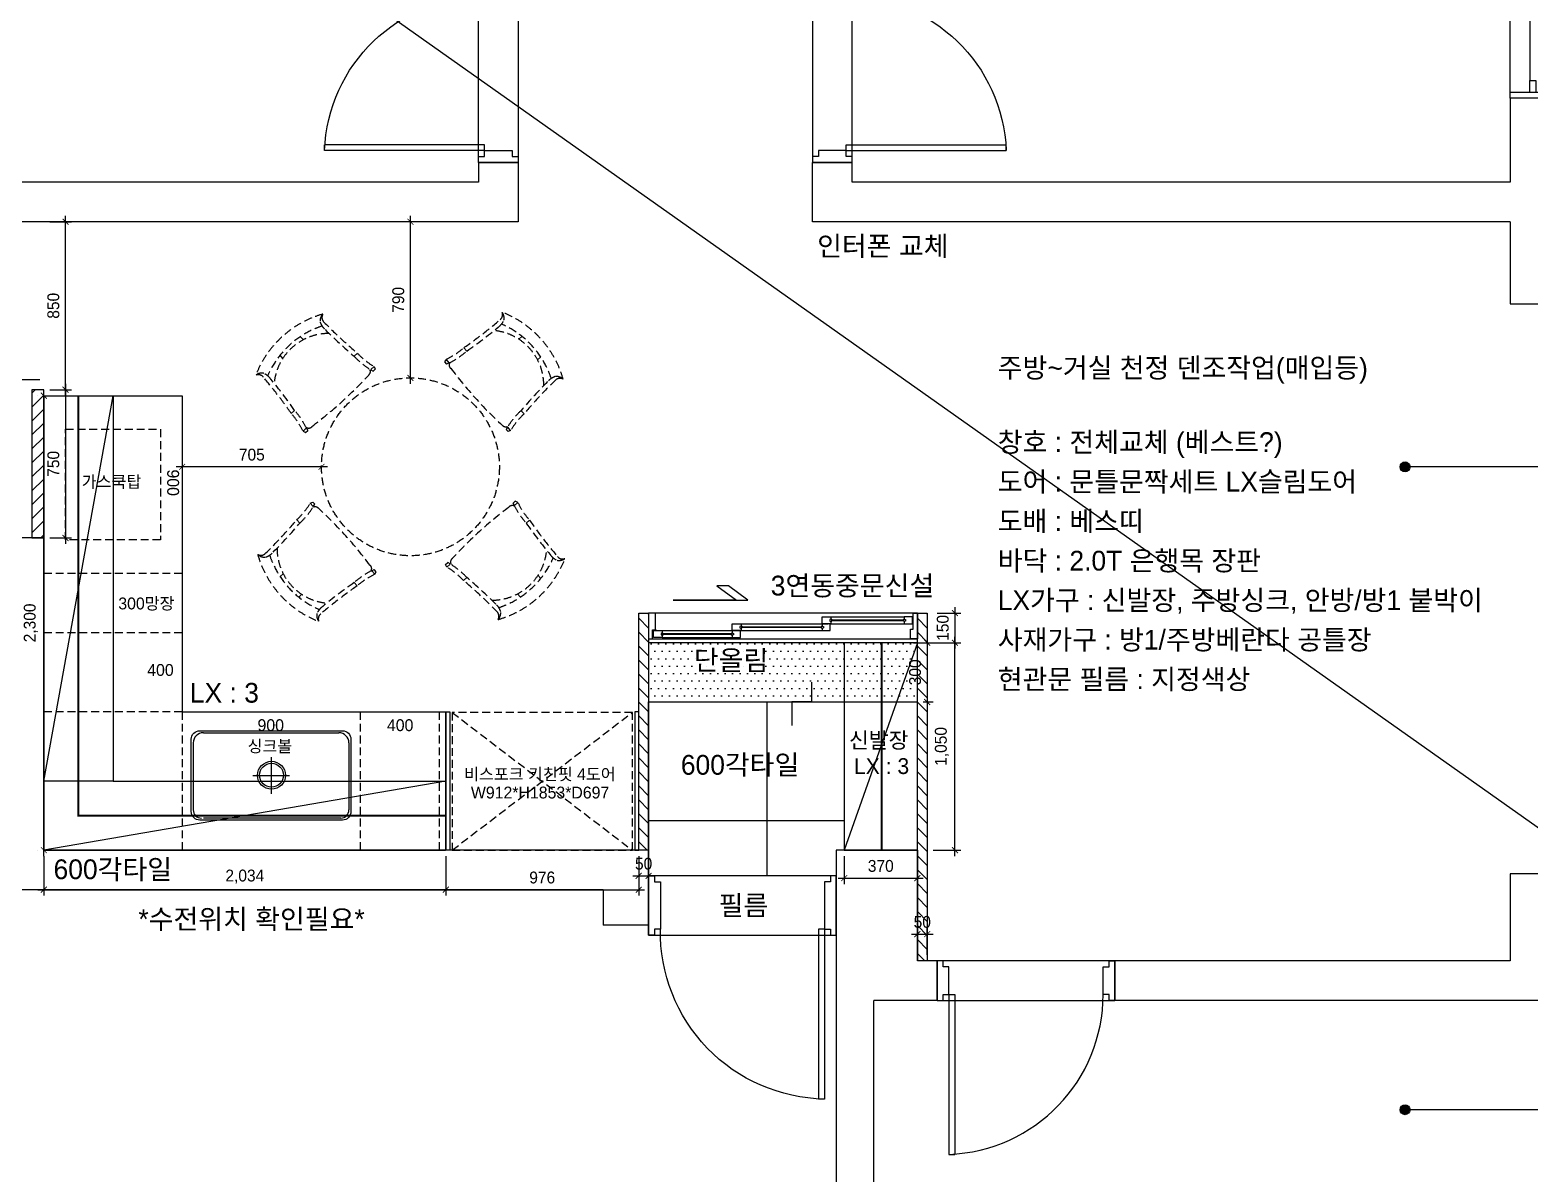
# Model space of a CAD drawing. Header units: inches. Extents: x 47110 to 276445, y 19043 to 183074.
# Drawn here: x 53426 to 61016, y 23135 to 28919 of the extents above; entities that cross this region are included whole.
import ezdxf

# ---------------------------------------------------------------- set-up
doc = ezdxf.new("R2010")
doc.units = ezdxf.units.IN
doc.header["$LTSCALE"] = 50
doc.header["$MEASUREMENT"] = 0
doc.header["$PDSIZE"] = 700.071425
for name, pattern in [('DASHEDX2', [1.5, 1, -0.5]), ('DH-HID2', [1.2, 0.8, -0.4]), ('HID2', [1, 0.5, -0.5])]:
    doc.linetypes.add(name, pattern=pattern)
for name, color, linetype in [('0-ELC TEXT', 7, 'Continuous'), ('06-FUR', 6, 'Continuous'), ('06-LIGHT', 4, 'Continuous'), ('07-DIM WAL', 5, 'Continuous'), ('08-HAT', 8, 'Continuous'), ('3.기호.계단선', 30, 'Continuous'), ('C-WIN', 4, 'Continuous'), ('CO-DOOR', 8, 'Continuous'), ('CO-FURB-DN', 9, 'Continuous'), ('FU-FURM', 251, 'DH-HID2'), ('WAL NEW', 3, 'Continuous'), ('도면층2', 2, 'Continuous'), ('도면층4', 4, 'Continuous'), ('도면층5', 5, 'Continuous'), ('도면층8', 8, 'Continuous')]:
    doc.layers.add(name, color=color, linetype=linetype)
doc.styles.add('HY 울릉도 L', font='H2GTRM.TTF')
doc.styles.add('코레일둥고', font='')
doc.styles.get('코레일둥고').set_extended_font_data('THE정고딕110')
doc.dimstyles.new('30', dxfattribs={"dimscale": 30, "dimtxt": 2, "dimasz": 1, "dimexe": 1, "dimexo": 1, "dimgap": 1, "dimtad": 1, "dimdec": 0, "dimrnd": 0.05, "dimdsep": 46, "dimlunit": 6, "dimtxsty": 'HY 울릉도 L', "dimblk": 'ARCHTICK', "dimcen": 2.5, "dimdle": 1, "dimclrd": 133, "dimclre": 133, "dimclrt": 30, "dimadec": 0, "dimazin": 0, "dimtfac": 1, "dimtdec": 0, "dimtix": 1, "dimtmove": 2, "dimatfit": 3, "dimldrblk": 'ARCHTICK', "dimfxl": 1, "dimlwd": -1, "dimlwe": -1, "dimarcsym": 0})

# ---------------------------------------------------------------- blocks, each defined once
blk = doc.blocks.new('fffsere')
at = {"layer": '도면층2'}
for p, q in [((53146.1, 28573.7), (53346.1, 28573.7)), ((53346.1, 28573.7), (53346.1, 28148.7)), ((56676.1, 28148.7), (56676.1, 28248.7)), ((56676.1, 28248.7), (56876.1, 28248.7)), ((56876.1, 27948.7), (56876.1, 28248.7)), ((58366.1, 28248.7), (58366.1, 27948.7)), ((58566.1, 28248.7), (58366.1, 28248.7)), ((58566.1, 28248.7), (58566.1, 28148.7)), ((53346.1, 28148.7), (56676.1, 28148.7)), ((58566.1, 28148.7), (61266.1, 28148.7)), ((53346.1, 27948.7), (53346.1, 27533.7)), ((53346.1, 27948.7), (56876.1, 27948.7)), ((58366.1, 27948.7), (61421.1, 27948.7)), ((53346.1, 27533.7), (53146.1, 27533.7)), ((60766.1, 26348.7), (60766.1, 24768.7)), ((60766.1, 26348.7), (60966.1, 26348.7)), ((56346.1, 24768.7), (56346.1, 24208.7)), ((56346.1, 24768.7), (56756.1, 24768.7)), ((56756.1, 24768.7), (56756.1, 21708.7)), ((57706.1, 24768.7), (57706.1, 24388.7)), ((57706.1, 24768.7), (60766.1, 24768.7)), ((53146.1, 24648.7), (53346.1, 24648.7)), ((53146.1, 24648.7), (53346.1, 24648.7)), ((53346.1, 24648.7), (53346.1, 24208.7)), ((56756.1, 24588.7), (56756.1, 24388.7)), ((57706.1, 24588.7), (57706.1, 24388.7)), ((57936.1, 24568.7), (57936.1, 24388.7)), ((57936.1, 24568.7), (62656.1, 24568.7)), ((57706.1, 24388.7), (57936.1, 24388.7)), ((53346.1, 24208.7), (55346.1, 24208.7)), ((55346.1, 24008.7), (55346.1, 24208.7)), ((56246.1, 24208.7), (56346.1, 24208.7)), ((56246.1, 24008.7), (56246.1, 24208.7)), ((53146.1, 24008.7), (55346.1, 24008.7)), ((56246.1, 24008.7), (56566.1, 24008.7)), ((56566.1, 21908.7), (56566.1, 24008.7))]:
    blk.add_line(p, q, dxfattribs=at)
at = {"layer": '도면층4'}
for p, q in [((53346.1, 28573.7), (53346.1, 30973.7)), ((56676.1, 28248.7), (56676.1, 29148.7)), ((56876.1, 29148.7), (56876.1, 28248.7)), ((58366.1, 29148.7), (58366.1, 28248.7)), ((58566.1, 28248.7), (58566.1, 29148.7)), ((53146.1, 28603.7), (53346.1, 28603.7)), ((53146.1, 28573.7), (53346.1, 28573.7)), ((55896.1, 28308.7), (55896.1, 28338.7)), ((56706.1, 28338.7), (55896.6, 28338.7)), ((56706.1, 28308.7), (56706.1, 28338.7)), ((58536.1, 28338.7), (59345.5, 28338.7)), ((58536.1, 28308.7), (58536.1, 28338.7)), ((59346.1, 28308.7), (59346.1, 28338.7)), ((56706.1, 28308.7), (55896.1, 28308.7)), ((56876.1, 28248.7), (56676.1, 28248.7)), ((56676.1, 28248.7), (56876.1, 28248.7)), ((58366.1, 28248.7), (58566.1, 28248.7)), ((58566.1, 28248.7), (58366.1, 28248.7)), ((58536.1, 28308.7), (59346.1, 28308.7)), ((56756.1, 24338.7), (56756.1, 24638.7)), ((56756.1, 24638.7), (57706.1, 24638.7)), ((56756.1, 24638.7), (56756.1, 24338.7)), ((57706.1, 24638.7), (57706.1, 24338.7)), ((56816.1, 24368.7), (56816.1, 23508.7)), ((56816.1, 24368.7), (56846.1, 24368.7)), ((56846.1, 24368.7), (56846.1, 23509.2)), ((57706.1, 24338.7), (56756.1, 24338.7)), ((55346.1, 24008.7), (55346.1, 24208.7)), ((56246.1, 24208.7), (56246.1, 24008.7)), ((56246.1, 24008.7), (56246.1, 24208.7)), ((56816.1, 23508.7), (56846.1, 23508.7))]:
    blk.add_line(p, q, dxfattribs=at)
blk.add_lwpolyline([(53216.1, 28603.7), (53246.1, 28603.7), (53246.1, 28663.7), (53216.1, 28663.7)], close=True, dxfattribs=at)
for points in [[(56676.1, 28248.7), (56676.1, 28278.7), (56706.1, 28278.7), (56706.1, 28308.7), (56846.1, 28308.7), (56846.1, 28278.7), (56876.1, 28278.7), (56876.1, 28248.7), (56676.1, 28248.7)], [(58566.1, 28248.7), (58566.1, 28278.7), (58536.1, 28278.7), (58536.1, 28308.7), (58396.1, 28308.7), (58396.1, 28278.7), (58366.1, 28278.7), (58366.1, 28248.7), (58566.1, 28248.7)], [(56756.1, 24638.7), (56786.1, 24638.7), (56786.1, 24608.7), (56816.1, 24608.7), (56816.1, 24368.7), (56786.1, 24368.7), (56786.1, 24338.7), (56756.1, 24338.7), (56756.1, 24638.7)], [(57706.1, 24638.7), (57676.1, 24638.7), (57676.1, 24608.7), (57646.1, 24608.7), (57646.1, 24368.7), (57676.1, 24368.7), (57676.1, 24338.7), (57706.1, 24338.7), (57706.1, 24638.7)]]:
    blk.add_lwpolyline(points, dxfattribs=at)
at = {"layer": '도면층5'}
blk.add_line((53246.1, 29743.7), (53246.1, 28663.7), dxfattribs=at)
for centre, radius, start, end in [((56706.1, 28278.7), 810, 90, 177.87745), ((58536.1, 28278.7), 810, 2.12255, 90), ((56801.4, 24353.9), 844.8, 270.99615, 1.00079)]:
    blk.add_arc(centre, radius, start, end, dxfattribs=at)
blk = doc.blocks.new('_ArchTick')
at = {"color": 0, "linetype": 'ByBlock', "const_width": 0.15}
blk.add_lwpolyline([(-0.5, -0.5), (0.5, 0.5)], dxfattribs=at)
blk = doc.blocks.new('*D166')
at = {"layer": '07-DIM WAL', "color": 133, "transparency": 16777216}
for p, q in [((57915.9, 24238.7), (57915.9, 24373.9)), ((57965.9, 24238.7), (57965.9, 24373.9)), ((57885.9, 24343.9), (57995.9, 24343.9))]:
    blk.add_line(p, q, dxfattribs=at)
at = {"layer": 'Defpoints', "color": 0, "transparency": 16777216}
for p in [(57965.9, 24343.9), (57915.9, 24208.7), (57965.9, 24208.7)]:
    blk.add_point(p, dxfattribs=at)
at = {"layer": '07-DIM WAL', "color": 133, "transparency": 16777216, "xscale": 30, "yscale": 30, "zscale": 30}
blk.add_blockref('_ArchTick', (57915.9, 24343.9), dxfattribs=at)
at = {"layer": '07-DIM WAL', "color": 133, "transparency": 16777216, "xscale": 30, "yscale": 30, "zscale": 30, "rotation": 180}
blk.add_blockref('_ArchTick', (57965.9, 24343.9), dxfattribs=at)
at = {"layer": '07-DIM WAL', "color": 30, "transparency": 16777216, "insert": (57940.9, 24405.2), "char_height": 60, "attachment_point": 5, "style": 'HY 울릉도 L'}
blk.add_mtext('50', dxfattribs=at)
blk = doc.blocks.new('*D167')
at = {"layer": '07-DIM WAL', "color": 133, "transparency": 16777216}
for p, q in [((58015.9, 25968.7), (58136.1, 25968.7)), ((58106.1, 25998.7), (58106.1, 25788.7)), ((57965.9, 25818.7), (58136.1, 25818.7))]:
    blk.add_line(p, q, dxfattribs=at)
at = {"layer": 'Defpoints', "color": 0, "transparency": 16777216}
for p in [(57985.9, 25968.7), (57935.9, 25818.7), (58106.1, 25818.7)]:
    blk.add_point(p, dxfattribs=at)
at = {"layer": '07-DIM WAL', "color": 133, "transparency": 16777216, "xscale": 30, "yscale": 30, "zscale": 30}
for p, rotation in [((58106.1, 25968.7), 270), ((58106.1, 25818.7), 90)]:
    blk.add_blockref('_ArchTick', p, dxfattribs=dict(at, rotation=rotation))
at = {"layer": '07-DIM WAL', "color": 30, "transparency": 16777216, "insert": (58044.8, 25893.7), "char_height": 60, "attachment_point": 5, "rotation": 90, "style": 'HY 울릉도 L'}
blk.add_mtext('150', dxfattribs=at)
blk = doc.blocks.new('*D168')
at = {"layer": '07-DIM WAL', "color": 133, "transparency": 16777216}
for p, q in [((57945.9, 25818.7), (58136.1, 25818.7)), ((58106.1, 24738.7), (58106.1, 25848.7)), ((57995.9, 24768.7), (58136.1, 24768.7))]:
    blk.add_line(p, q, dxfattribs=at)
at = {"layer": 'Defpoints', "color": 0, "transparency": 16777216}
for p in [(57915.9, 25818.7), (58106.1, 25818.7), (57965.9, 24768.7)]:
    blk.add_point(p, dxfattribs=at)
at = {"layer": '07-DIM WAL', "color": 133, "transparency": 16777216, "xscale": 30, "yscale": 30, "zscale": 30}
for p, rotation in [((58106.1, 25818.7), 90), ((58106.1, 24768.7), 270)]:
    blk.add_blockref('_ArchTick', p, dxfattribs=dict(at, rotation=rotation))
at = {"layer": '07-DIM WAL', "color": 30, "transparency": 16777216, "insert": (58040.2, 25293.7), "char_height": 60, "attachment_point": 5, "rotation": 90, "style": 'HY 울릉도 L'}
blk.add_mtext('1,050', dxfattribs=at)
blk = doc.blocks.new('*D280')
at = {"layer": '07-DIM WAL', "color": 133, "transparency": 16777216}
for p, q in [((57895.9, 25818.7), (57995.9, 25818.7)), ((57965.9, 25848.7), (57965.9, 25488.7)), ((57945.9, 25518.7), (57995.9, 25518.7))]:
    blk.add_line(p, q, dxfattribs=at)
at = {"layer": 'Defpoints', "color": 0, "transparency": 16777216}
for p in [(57865.9, 25818.7), (57915.9, 25518.7), (57965.9, 25518.7)]:
    blk.add_point(p, dxfattribs=at)
at = {"layer": '07-DIM WAL', "color": 133, "transparency": 16777216, "xscale": 30, "yscale": 30, "zscale": 30}
for p, rotation in [((57965.9, 25818.7), 90), ((57965.9, 25518.7), 270)]:
    blk.add_blockref('_ArchTick', p, dxfattribs=dict(at, rotation=rotation))
at = {"layer": '07-DIM WAL', "color": 30, "transparency": 16777216, "insert": (57904.6, 25668.7), "char_height": 60, "attachment_point": 5, "rotation": 90, "style": 'HY 울릉도 L'}
blk.add_mtext('300', dxfattribs=at)
blk = doc.blocks.new('*D301')
at = {"layer": '07-DIM WAL', "color": 133, "transparency": 16777216}
for p, q in [((56505.9, 24738.7), (56505.9, 24608.7)), ((56555.9, 24738.7), (56555.9, 24608.7)), ((56475.9, 24638.7), (56585.9, 24638.7))]:
    blk.add_line(p, q, dxfattribs=at)
at = {"layer": 'Defpoints', "color": 0, "transparency": 16777216}
for p in [(56505.9, 24768.7), (56555.9, 24768.7), (56555.9, 24638.7)]:
    blk.add_point(p, dxfattribs=at)
at = {"layer": '07-DIM WAL', "color": 133, "transparency": 16777216, "xscale": 30, "yscale": 30, "zscale": 30}
blk.add_blockref('_ArchTick', (56505.9, 24638.7), dxfattribs=at)
at = {"layer": '07-DIM WAL', "color": 133, "transparency": 16777216, "xscale": 30, "yscale": 30, "zscale": 30, "rotation": 180}
blk.add_blockref('_ArchTick', (56555.9, 24638.7), dxfattribs=at)
at = {"layer": '07-DIM WAL', "color": 30, "transparency": 16777216, "insert": (56530.9, 24700), "char_height": 60, "attachment_point": 5, "style": 'HY 울릉도 L'}
blk.add_mtext('50', dxfattribs=at)
blk = doc.blocks.new('*D304')
at = {"layer": '07-DIM WAL', "color": 133, "transparency": 16777216}
for p, q in [((53495.9, 24738.7), (53495.9, 24538.7)), ((55529.9, 24738.7), (55529.9, 24538.7)), ((53465.9, 24568.7), (55559.9, 24568.7))]:
    blk.add_line(p, q, dxfattribs=at)
at = {"layer": 'Defpoints', "color": 0, "transparency": 16777216}
for p in [(53495.9, 24768.7), (55529.9, 24768.7), (55529.9, 24568.7)]:
    blk.add_point(p, dxfattribs=at)
at = {"layer": '07-DIM WAL', "color": 133, "transparency": 16777216, "xscale": 30, "yscale": 30, "zscale": 30, "rotation": 180}
blk.add_blockref('_ArchTick', (53495.9, 24568.7), dxfattribs=at)
at = {"layer": '07-DIM WAL', "color": 133, "transparency": 16777216, "xscale": 30, "yscale": 30, "zscale": 30}
blk.add_blockref('_ArchTick', (55529.9, 24568.7), dxfattribs=at)
at = {"layer": '07-DIM WAL', "color": 30, "transparency": 16777216, "insert": (54512.9, 24634.7), "char_height": 60, "attachment_point": 5, "style": 'HY 울릉도 L'}
blk.add_mtext('2,034', dxfattribs=at)
blk = doc.blocks.new('*D305')
at = {"layer": '07-DIM WAL', "color": 133, "transparency": 16777216}
for p, q in [((55529.9, 24738.7), (55529.9, 24538.7)), ((56505.9, 24738.7), (56505.9, 24538.7)), ((55499.9, 24568.7), (56535.9, 24568.7))]:
    blk.add_line(p, q, dxfattribs=at)
at = {"layer": 'Defpoints', "color": 0, "transparency": 16777216}
for p in [(55529.9, 24768.7), (56505.9, 24768.7), (56505.9, 24568.7)]:
    blk.add_point(p, dxfattribs=at)
at = {"layer": '07-DIM WAL', "color": 133, "transparency": 16777216, "xscale": 30, "yscale": 30, "zscale": 30, "rotation": 180}
blk.add_blockref('_ArchTick', (55529.9, 24568.7), dxfattribs=at)
at = {"layer": '07-DIM WAL', "color": 133, "transparency": 16777216, "xscale": 30, "yscale": 30, "zscale": 30}
blk.add_blockref('_ArchTick', (56505.9, 24568.7), dxfattribs=at)
at = {"layer": '07-DIM WAL', "color": 30, "transparency": 16777216, "insert": (56017.9, 24630), "char_height": 60, "attachment_point": 5, "style": 'HY 울릉도 L'}
blk.add_mtext('976', dxfattribs=at)
blk = doc.blocks.new('*D306')
at = {"layer": '07-DIM WAL', "color": 133, "transparency": 16777216}
for p, q in [((53495.9, 24738.7), (53495.9, 27098.7)), ((53465.9, 27068.7), (53465.9, 27068.7)), ((53465.9, 24768.7), (53465.9, 24768.7))]:
    blk.add_line(p, q, dxfattribs=at)
at = {"layer": 'Defpoints', "color": 0, "transparency": 16777216}
for p in [(53495.9, 27068.7), (53495.9, 27068.7), (53495.9, 24768.7)]:
    blk.add_point(p, dxfattribs=at)
at = {"layer": '07-DIM WAL', "color": 133, "transparency": 16777216, "xscale": 30, "yscale": 30, "zscale": 30}
for p, rotation in [((53495.9, 27068.7), 90), ((53495.9, 24768.7), 270)]:
    blk.add_blockref('_ArchTick', p, dxfattribs=dict(at, rotation=rotation))
at = {"layer": '07-DIM WAL', "color": 30, "transparency": 16777216, "insert": (53430, 25918.7), "char_height": 60, "attachment_point": 5, "rotation": 90, "style": 'HY 울릉도 L'}
blk.add_mtext('2,300', dxfattribs=at)
blk = doc.blocks.new('F-518')
at = {"layer": 'FU-FURM'}
for p, q in [((-541.8, 643.2), (-555.7, 658.6)), ((549, 645.2), (564.4, 659.2)), ((-645.2, 549), (-659.2, 564.4)), ((-267.9, 574.8), (-284.7, 559.4)), ((180.2, 543.3), (173, 530.7)), ((180.2, 543.3), (195, 527)), ((269.9, 602.7), (285.2, 585.9)), ((643.2, 541.8), (658.6, 555.7)), ((-200.9, 491.6), (-189.3, 484.1)), ((-184.1, 507.1), (-200.4, 492.4)), ((-178.1, 493.9), (-189.3, 484.1)), ((-184.1, 507.1), (-178.1, 493.9)), ((173, 530.7), (183.2, 519.9)), ((195.4, 526.3), (183.2, 519.9)), ((-602.7, 269.9), (-585.9, 285.2)), ((574.8, 267.9), (559.4, 284.7)), ((-543.3, 180.2), (-527, 195)), ((-543.3, 180.2), (-530.7, 173)), ((-530.7, 173), (-519.9, 183.2)), ((-526.3, 195.4), (-519.9, 183.2)), ((491.6, 200.9), (484.1, 189.3)), ((493.9, 178.1), (484.1, 189.3)), ((507.1, 184.1), (492.4, 200.4)), ((507.1, 184.1), (493.9, 178.1)), ((-507.1, -184.1), (-493.9, -178.1)), ((-507.1, -184.1), (-492.4, -200.4)), ((-493.9, -178.1), (-484.1, -189.3)), ((-491.6, -200.9), (-484.1, -189.3)), ((530.7, -173), (519.9, -183.2)), ((526.3, -195.4), (519.9, -183.2)), ((543.3, -180.2), (527, -195)), ((543.3, -180.2), (530.7, -173)), ((-574.8, -267.9), (-559.4, -284.7)), ((602.7, -269.9), (585.9, -285.2)), ((-195.4, -526.3), (-183.2, -519.9)), ((-180.2, -543.3), (-195, -527)), ((-173, -530.7), (-183.2, -519.9)), ((-180.2, -543.3), (-173, -530.7)), ((178.1, -493.9), (189.3, -484.1)), ((184.1, -507.1), (178.1, -493.9)), ((184.1, -507.1), (200.4, -492.4)), ((200.9, -491.6), (189.3, -484.1)), ((-643.2, -541.8), (-658.6, -555.7)), ((-269.9, -602.7), (-285.2, -585.9)), ((267.9, -574.8), (284.7, -559.4)), ((645.2, -549), (659.2, -564.4)), ((-549, -645.2), (-564.4, -659.2)), ((541.8, -643.2), (555.7, -658.6))]:
    blk.add_line(p, q, dxfattribs=at)
blk.add_circle((0, 0), 450, dxfattribs=at)
for centre, radius, start, end in [((-303.1, 278.5), 513.9, 105.82405, 158.98905), ((-406.1, 737.7), 51.2, 136.51905, 185.74565), ((-415.4, 756.3), 32.4, 149.08095, 225.76605), ((433.9, 769.7), 32.4, 308.84905, 25.53505), ((278.5, 303.1), 513.9, 15.82405, 68.98905), ((422.8, 752.1), 51.2, 348.87005, 38.09705), ((-303.1, 278.5), 457.2, 108.36805, 156.49795), ((-373.8, 760.6), 87.7, 198.58775, 229.04005), ((1283.8, 2412.2), 2405, 224.17605, 229.81905), ((1283.8, 2412.2), 2427.5, 225.04505, 229.74905), ((-1102.5, 2577.7), 2405, 304.79605, 310.44005), ((-1102.5, 2577.7), 2427.5, 304.86605, 309.57105), ((397.2, 413.1), 277.6, 0.06305, 84.15045), ((392.8, 777.8), 87.7, 305.57505, 336.02805), ((278.5, 303.1), 457.2, 18.36805, 66.49795), ((-413.1, 397.2), 277.6, 90.06305, 174.15045), ((20.3, 846.2), 418.6, 223.23405, 238.05405), ((20.3, 846.2), 395.9, 223.28805, 238.91605), ((8.5, 900.1), 395.9, 295.70005, 311.32805), ((8.5, 900.1), 418.6, 296.56205, 311.38105), ((-752.1, 422.8), 51.2, 78.87005, 128.09705), ((-769.7, 433.9), 32.4, 38.84905, 115.53505), ((-2577.7, -1102.5), 2405, 34.79605, 40.44005), ((-777.8, 392.8), 87.7, 35.57505, 66.02805), ((-1722.3, 1847.3), 2048.4, 306.66705, 317.53105), ((-225.7, 482.4), 23.1, 308.41805, 21.52105), ((219.2, 514.7), 23.1, 153.09405, 226.19705), ((1847.3, 1722.3), 2048.4, 216.66705, 227.53105), ((760.6, 373.8), 87.7, 108.58775, 139.04005), ((737.7, 406.1), 51.2, 46.51905, 95.74565), ((-2577.7, -1102.5), 2427.5, 34.86605, 39.57105), ((2412.2, -1283.8), 2427.5, 135.04505, 139.74905), ((2412.2, -1283.8), 2405, 134.17605, 139.81905), ((756.3, 415.4), 32.4, 59.08095, 135.76605), ((-900.1, 8.5), 395.9, 25.70005, 41.32805), ((-900.1, 8.5), 418.6, 26.56205, 41.38105), ((846.2, -20.3), 418.6, 133.23405, 148.05405), ((846.2, -20.3), 395.9, 133.28805, 148.91605), ((-514.7, 219.2), 23.1, 243.09405, 316.19705), ((482.4, 225.7), 23.1, 218.41805, 291.52105), ((-846.2, 20.3), 395.9, 313.28805, 328.91605), ((-846.2, 20.3), 418.6, 313.23405, 328.05405), ((-482.4, -225.7), 23.1, 38.41805, 111.52105), ((-1847.3, -1722.3), 2048.4, 36.66705, 47.53105), ((1722.3, -1847.3), 2048.4, 126.66705, 137.53105), ((514.7, -219.2), 23.1, 63.09405, 136.19705), ((900.1, -8.5), 418.6, 206.56205, 221.38105), ((900.1, -8.5), 395.9, 205.70005, 221.32805), ((-2412.2, 1283.8), 2405, 314.17605, 319.81905), ((-2412.2, 1283.8), 2427.5, 315.04505, 319.74905), ((2577.7, 1102.5), 2427.5, 214.86605, 219.57105), ((2577.7, 1102.5), 2405, 214.79605, 220.44005), ((-756.3, -415.4), 32.4, 239.08095, 315.76605), ((-278.5, -303.1), 513.9, 195.82405, 248.98905), ((-737.7, -406.1), 51.2, 226.51905, 275.74565), ((-760.6, -373.8), 87.7, 288.58775, 319.04005), ((-278.5, -303.1), 457.2, 198.36805, 246.49795), ((-397.2, -413.1), 277.6, 180.06305, 264.15045), ((413.1, -397.2), 277.6, 270.06305, 354.15045), ((777.8, -392.8), 87.7, 215.57505, 246.02805), ((769.7, -433.9), 32.4, 218.84905, 295.53505), ((-8.5, -900.1), 418.6, 116.56205, 131.38105), ((-219.2, -514.7), 23.1, 333.09405, 46.19705), ((-20.3, -846.2), 395.9, 43.28805, 58.91605), ((-20.3, -846.2), 418.6, 43.23405, 58.05405), ((225.7, -482.4), 23.1, 128.41805, 201.52105), ((303.1, -278.5), 513.9, 285.82405, 338.98905), ((303.1, -278.5), 457.2, 288.36805, 336.49795), ((752.1, -422.8), 51.2, 258.87005, 308.09705), ((1102.5, -2577.7), 2405, 124.79605, 130.44005), ((1102.5, -2577.7), 2427.5, 124.86605, 129.57105), ((-8.5, -900.1), 395.9, 115.70005, 131.32805), ((-1283.8, -2412.2), 2405, 44.17605, 49.81905), ((-1283.8, -2412.2), 2427.5, 45.04505, 49.74905), ((-422.8, -752.1), 51.2, 168.87005, 218.09705), ((-392.8, -777.8), 87.7, 125.57505, 156.02805), ((-433.9, -769.7), 32.4, 128.84905, 205.53505), ((373.8, -760.6), 87.7, 18.58775, 49.04005), ((415.4, -756.3), 32.4, 329.08095, 45.76605), ((406.1, -737.7), 51.2, 316.51905, 5.74565)]:
    blk.add_arc(centre, radius, start, end, dxfattribs=at)
blk = doc.blocks.new('*D308')
at = {"layer": '07-DIM WAL', "color": 133, "transparency": 16777216}
for p, q in [((55320.9, 27948.7), (55320.9, 27948.7)), ((55350.9, 27128.7), (55350.9, 27978.7)), ((55320.9, 27158.7), (55320.9, 27158.7))]:
    blk.add_line(p, q, dxfattribs=at)
at = {"layer": 'Defpoints', "color": 0, "transparency": 16777216}
for p in [(55350.9, 27948.7), (55350.9, 27948.7), (55350.9, 27158.7)]:
    blk.add_point(p, dxfattribs=at)
at = {"layer": '07-DIM WAL', "color": 133, "transparency": 16777216, "xscale": 30, "yscale": 30, "zscale": 30}
for p, rotation in [((55350.9, 27948.7), 90), ((55350.9, 27158.7), 270)]:
    blk.add_blockref('_ArchTick', p, dxfattribs=dict(at, rotation=rotation))
at = {"layer": '07-DIM WAL', "color": 30, "transparency": 16777216, "insert": (55289.6, 27553.7), "char_height": 60, "attachment_point": 5, "rotation": 90, "style": 'HY 울릉도 L'}
blk.add_mtext('790', dxfattribs=at)
blk = doc.blocks.new('*D309')
at = {"layer": '07-DIM WAL', "color": 133, "transparency": 16777216}
for p, q in [((54195.9, 26738.7), (54195.9, 26738.7)), ((54900.9, 26738.7), (54900.9, 26738.7)), ((54930.9, 26708.7), (54165.9, 26708.7))]:
    blk.add_line(p, q, dxfattribs=at)
at = {"layer": 'Defpoints', "color": 0, "transparency": 16777216}
for p in [(54195.9, 26708.7), (54195.9, 26708.7), (54900.9, 26708.7)]:
    blk.add_point(p, dxfattribs=at)
at = {"layer": '07-DIM WAL', "color": 133, "transparency": 16777216, "xscale": 30, "yscale": 30, "zscale": 30, "rotation": 180}
blk.add_blockref('_ArchTick', (54195.9, 26708.7), dxfattribs=at)
at = {"layer": '07-DIM WAL', "color": 133, "transparency": 16777216, "xscale": 30, "yscale": 30, "zscale": 30}
blk.add_blockref('_ArchTick', (54900.9, 26708.7), dxfattribs=at)
at = {"layer": '07-DIM WAL', "color": 30, "transparency": 16777216, "insert": (54548.4, 26770), "char_height": 60, "attachment_point": 5, "style": 'HY 울릉도 L'}
blk.add_mtext('705', dxfattribs=at)
blk = doc.blocks.new('*D310')
at = {"layer": '07-DIM WAL', "color": 133, "transparency": 16777216}
for p, q in [((57545.9, 24738.7), (57545.9, 24597.2)), ((57915.9, 24738.7), (57915.9, 24597.2)), ((57515.9, 24627.2), (57945.9, 24627.2))]:
    blk.add_line(p, q, dxfattribs=at)
at = {"layer": 'Defpoints', "color": 0, "transparency": 16777216}
for p in [(57545.9, 24768.7), (57915.9, 24768.7), (57915.9, 24627.2)]:
    blk.add_point(p, dxfattribs=at)
at = {"layer": '07-DIM WAL', "color": 133, "transparency": 16777216, "xscale": 30, "yscale": 30, "zscale": 30, "rotation": 180}
blk.add_blockref('_ArchTick', (57545.9, 24627.2), dxfattribs=at)
at = {"layer": '07-DIM WAL', "color": 133, "transparency": 16777216, "xscale": 30, "yscale": 30, "zscale": 30}
blk.add_blockref('_ArchTick', (57915.9, 24627.2), dxfattribs=at)
at = {"layer": '07-DIM WAL', "color": 30, "transparency": 16777216, "insert": (57730.9, 24688.6), "char_height": 60, "attachment_point": 5, "style": 'HY 울릉도 L'}
blk.add_mtext('370', dxfattribs=at)
blk = doc.blocks.new('*D312')
at = {"layer": '07-DIM WAL', "color": 133, "transparency": 16777216}
for p, q in [((53525.9, 27948.7), (53635.6, 27948.7)), ((53605.6, 27068.7), (53605.6, 27978.7)), ((53525.9, 27098.7), (53635.6, 27098.7))]:
    blk.add_line(p, q, dxfattribs=at)
at = {"layer": 'Defpoints', "color": 0, "transparency": 16777216}
for p in [(53495.9, 27948.7), (53605.6, 27948.7), (53495.9, 27098.7)]:
    blk.add_point(p, dxfattribs=at)
at = {"layer": '07-DIM WAL', "color": 133, "transparency": 16777216, "xscale": 30, "yscale": 30, "zscale": 30}
for p, rotation in [((53605.6, 27948.7), 90), ((53605.6, 27098.7), 270)]:
    blk.add_blockref('_ArchTick', p, dxfattribs=dict(at, rotation=rotation))
at = {"layer": '07-DIM WAL', "color": 30, "transparency": 16777216, "insert": (53544.3, 27523.7), "char_height": 60, "attachment_point": 5, "rotation": 90, "style": 'HY 울릉도 L'}
blk.add_mtext('850', dxfattribs=at)
blk = doc.blocks.new('*D313')
at = {"layer": '07-DIM WAL', "color": 133, "transparency": 16777216}
for p, q in [((53525.9, 27098.7), (53635.6, 27098.7)), ((53605.6, 27128.7), (53605.6, 26318.7)), ((53525.9, 26348.7), (53635.6, 26348.7))]:
    blk.add_line(p, q, dxfattribs=at)
at = {"layer": 'Defpoints', "color": 0, "transparency": 16777216}
for p in [(53495.9, 27098.7), (53495.9, 26348.7), (53605.6, 26348.7)]:
    blk.add_point(p, dxfattribs=at)
at = {"layer": '07-DIM WAL', "color": 133, "transparency": 16777216, "xscale": 30, "yscale": 30, "zscale": 30}
for p, rotation in [((53605.6, 27098.7), 90), ((53605.6, 26348.7), 270)]:
    blk.add_blockref('_ArchTick', p, dxfattribs=dict(at, rotation=rotation))
at = {"layer": '07-DIM WAL', "color": 30, "transparency": 16777216, "insert": (53544.3, 26723.7), "char_height": 60, "attachment_point": 5, "rotation": 90, "style": 'HY 울릉도 L'}
blk.add_mtext('750', dxfattribs=at)

msp = doc.modelspace()

# ---------------------------------------------------------------- hatches: boundary and pattern name
at = {"layer": '0-ELC TEXT'}
h = msp.add_hatch(color=256, dxfattribs=at)
h.dxf.hatch_style = 1
edge = h.paths.add_edge_path()
edge.add_arc((60383.7774023, 26708.5), 25, 0, 360)
h = msp.add_hatch(color=256, dxfattribs=at)
h.dxf.hatch_style = 1
edge = h.paths.add_edge_path()
edge.add_arc((60383.7774023, 23455), 25, 0, 360)
at = {"layer": '08-HAT', "transparency": 33554687}
h = msp.add_hatch(dxfattribs=at)
h.set_pattern_fill('_USER', color=256, scale=600, double=1, pattern_type=0)
h.set_pattern_definition([(0, (56555.94, 25518.7), (0, 600), []), (90, (56555.94, 25518.7), (-600, 4e-14), [])])
h.paths.add_polyline_path([(56585.9375476, 24638.6753044), (57475.9375476, 24638.6753044), (57505.9375476, 24638.6753044), (57505.9375476, 24768.6753044), (57545.9375476, 24768.6753044), (57545.9375476, 25518.6753044), (57381.0209974, 25518.6753044), (57281.0209974, 25518.6753044), (56555.9375476, 25518.6753044), (56555.9375476, 24768.6753044), (56555.9375476, 24638.6753044)])
h.paths.add_polyline_path([(57644.621401, 24749.9008853), (57817.2536941, 24749.9008853), (57817.2536941, 24627.2143182), (57644.621401, 24627.2143182)], flags=9)
h.paths.add_polyline_path([(56469.8588501, 24761.2804605), (56592.016245, 24761.2804605), (56592.016245, 24638.6753044), (56469.8588501, 24638.6753044)], flags=9)
at = {"layer": '3.기호.계단선'}
h = msp.add_hatch(dxfattribs=at)
h.set_pattern_fill('DOTS', color=256, scale=600)
h.set_pattern_definition([(0, (0, 200), (18.75, 37.5), [0, -37.5])])
h.paths.add_polyline_path([(56555.9375476, 25818.6753044), (56555.9375476, 25518.6753044), (57915.9375476, 25518.6753044), (57915.9375476, 25818.6753044)])
at = {"layer": 'WAL NEW'}
h = msp.add_hatch(dxfattribs=at)
h.set_pattern_fill('_USER', color=256, scale=50, angle=45, double=1, pattern_type=0)
h.set_pattern_definition([(45, (-10, -59.66), (-35.35534, 35.35534), [])])
h.paths.add_polyline_path([(53495.9375476, 26348.6753044), (53495.9375476, 27098.6753044), (53435.9375476, 27098.6753044), (53435.9375476, 26348.6753044)])
h = msp.add_hatch(dxfattribs=at)
h.set_pattern_fill('_USER', color=256, scale=50, angle=-45, pattern_type=0)
h.set_pattern_definition([(315, (0, 0), (35.35534, 35.35534), [])])
h.paths.add_polyline_path([(56505.9375476, 24768.6753044), (56505.9375476, 25968.6753251), (56555.9375476, 25968.6753251), (56555.9375476, 24768.6753044)])
h = msp.add_hatch(dxfattribs=at)
h.set_pattern_fill('_USER', color=256, scale=50, angle=315, pattern_type=0)
h.set_pattern_definition([(315, (1410, -1e-11), (35.35534, 35.35534), [])])
h.paths.add_polyline_path([(57915.9375476, 24208.6753044), (57915.9375476, 25968.6753251), (57965.9375476, 25968.6753251), (57965.9375476, 24208.6753044)])

# ---------------------------------------------------------------- linework, layer by layer
msp.add_line((57865.9356171, 25818.6753044), (56555.9375476, 25818.6753044))
at = {"layer": '0-ELC TEXT'}
for p, q in [((63247.3349282, 26708.5), (60383.7774023, 26708.5)), ((63247.3349282, 23455), (60383.7774023, 23455))]:
    msp.add_line(p, q, dxfattribs=at)
for centre in [(60383.7774023, 26708.5), (60383.7774023, 23455)]:
    msp.add_circle(centre, 25, dxfattribs=at)
at = {"layer": '06-FUR'}
msp.add_line((57915.9375476, 25818.6753044), (57545.9375476, 24768.6753044), dxfattribs=at)
for points in [[(54195.9375476, 27068.6753044), (54195.9375476, 25468.6753044), (55529.9375476, 25468.6753044), (55529.9375476, 24768.6753044), (53495.9375476, 24768.6753044), (53495.9375476, 27068.6753044), (54195.9375476, 27068.6753044)], [(53845.9375476, 27068.6753044), (53845.9375476, 25118.6753044), (55529.9375476, 25118.6753044), (53495.9375476, 24768.6753044)], [(53845.9375476, 25118.6753044), (53495.9375476, 25118.6753044), (53845.9375476, 27068.6753044)]]:
    msp.add_lwpolyline(points, dxfattribs=at)
for points in [[(57545.9375476, 24768.6753044), (57915.9375476, 24768.6753044), (57915.9375476, 25818.6753044), (57545.9375476, 25818.6753044)], [(55549.9375476, 24768.6753044), (55529.9375476, 24768.6753044), (55529.9375476, 25468.6753044), (55549.9375476, 25468.6753044)], [(56485.9375476, 24768.6753044), (56505.9375476, 24768.6753044), (56505.9375476, 25468.6753044), (56485.9375476, 25468.6753044)]]:
    msp.add_lwpolyline(points, close=True, dxfattribs=at)
at = {"layer": '06-LIGHT', "color": 10, "linetype": 'HID2', "const_width": 10}
for points in [[(53670.9375476, 27068.6753044), (53670.9375476, 24943.6753044), (55529.9375476, 24943.6753044)], [(57735.9375476, 24768.6753044), (57735.9375476, 25818.6753044)]]:
    msp.add_lwpolyline(points, dxfattribs=at)
at = {"layer": '08-HAT'}
msp.add_lwpolyline([(47609.949898, 34392.5627721), (68609.949898, 19542.5627721)], dxfattribs=at)
at = {"layer": '3.기호.계단선', "linetype": 'HID2', "const_width": 10}
msp.add_lwpolyline([(55529.9375476, 24768.6753044), (53495.9375476, 24768.6753044), (53495.9375476, 27068.6753044)], dxfattribs=at)
at = {"layer": '3.기호.계단선'}
for points in [[(56555.9375476, 25818.6753044), (56555.9375476, 25518.6753044), (57915.9375476, 25518.6753044), (57915.9375476, 25818.6753044), (56555.9375476, 25818.6753044)], [(57381.0209974, 25618.6753044), (57381.0209974, 25518.6753044), (57281.0209974, 25518.6753044), (57281.0209974, 25400.1384385)]]:
    msp.add_lwpolyline(points, dxfattribs=at)
at = {"layer": 'C-WIN', "linetype": 'Continuous'}
msp.add_line((53475.9375476, 27148.6753044), (53225.9375476, 27148.6753044), dxfattribs=at)
at = {"layer": 'CO-DOOR', "color": 1}
msp.add_lwpolyline([(56679.6105141, 26034.3093959), (57058.7908362, 26034.3093959), (56960.1761767, 26106.5933715), (56901.840707, 26106.5933715), (57000.4553664, 26034.3093959), (56679.6105141, 26034.3093959)], close=True, dxfattribs=at)
at = {"layer": 'CO-FURB-DN', "color": 251}
for p, q in [((54303.1480739, 25362.7599797), (54988.7270213, 25362.7599797)), ((54252.0117103, 25311.623616), (54252.0117103, 24971.970506)), ((55039.8633849, 25311.623616), (55039.8633849, 24971.970506)), ((54645.9375476, 25239.6933319), (54645.9375476, 25054.1280629)), ((54553.1549131, 25146.9106974), (54738.7201821, 25146.9106974)), ((54998.954294, 24931.0614151), (54303.1480739, 24931.0614151))]:
    msp.add_line(p, q, dxfattribs=at)
msp.add_lwpolyline([(54284.8466385, 25372.9872524), (55007.0284567, 25372.9872524, -0.4142135624), (55050.0906576, 25329.9250514), (55050.0906576, 24963.8963433, -0.4142135624), (55007.0284567, 24920.8341424), (54284.8466385, 24920.8341424, -0.4142135624), (54241.7844375, 24963.8963433), (54241.7844375, 25329.9250514, -0.4142135624)], format="xyb", close=True, dxfattribs=at)
for radius in [70.5993513, 60.3720785]:
    msp.add_circle((54647.9495713, 25147.8718818), radius, dxfattribs=at)
for centre, radius, start, end in [((54303.1480739, 25311.623616), 51.1363636, 90, 180), ((54988.7270213, 25311.623616), 51.1363636, 0, 90), ((54292.9208012, 24971.970506), 40.9090909, 180, 270), ((54998.954294, 24971.970506), 40.9090909, 270, 0)]:
    msp.add_arc(centre, radius, start, end, dxfattribs=at)
at = {"layer": 'FU-FURM'}
for p, q in [((54195.9375476, 26168.6753044), (53495.9375476, 26168.6753044)), ((54195.9375476, 25868.6753044), (53495.9375476, 25868.6753044)), ((54195.9375476, 25468.6753044), (53495.9375476, 25468.6753044)), ((54195.9375476, 25468.6753044), (54195.9375476, 24768.6753044)), ((55095.9375476, 25468.6753044), (55095.9375476, 24768.6753044)), ((55495.9375476, 25468.6753044), (55495.9375476, 24768.6753044)), ((55561.9375476, 25465.6753044), (56473.9375476, 24768.6753044)), ((55561.9375476, 24768.6753044), (56473.9375476, 25465.6753044))]:
    msp.add_line(p, q, dxfattribs=at)
for points in [[(53605.9375476, 26338.6753044), (53605.9375476, 26898.6753044), (54085.9375476, 26898.6753044), (54085.9375476, 26338.6753044)], [(55561.9375476, 24768.6753044), (56473.9375476, 24768.6753044), (56473.9375476, 25465.6753044), (55561.9375476, 25465.6753044)]]:
    msp.add_lwpolyline(points, close=True, dxfattribs=at)
at = {"layer": 'WAL NEW'}
for points in [[(53495.9375476, 26348.6753044), (53495.9375476, 27098.6753044), (53435.9375476, 27098.6753044), (53435.9375476, 26348.6753044), (53495.9375476, 26348.6753044)], [(56505.9375476, 24768.6753044), (56505.9375476, 25968.6753251), (56555.9375476, 25968.6753251), (56555.9375476, 24768.6753044), (56505.9375476, 24768.6753044)], [(57915.9375476, 24208.6753044), (57915.9375476, 25968.6753251), (57965.9375476, 25968.6753251), (57965.9375476, 24208.6753044), (57915.9375476, 24208.6753044)]]:
    msp.add_lwpolyline(points, dxfattribs=at)
at = {"layer": '도면층4'}
for p, q in [((58915.9375476, 24208.6753044), (58015.9375476, 24208.6753044)), ((58015.9375476, 24008.6753044), (58915.9375476, 24008.6753044)), ((58075.9375476, 24038.6753044), (58075.9375476, 23228.6753044)), ((58075.9375476, 24038.6753044), (58105.9375476, 24038.6753044)), ((58105.9375476, 24038.6753044), (58105.9375476, 23229.2310506)), ((58075.9375476, 23228.6753044), (58105.9375476, 23228.6753044))]:
    msp.add_line(p, q, dxfattribs=at)
for points in [[(58015.9375476, 24008.6753044), (58045.9375476, 24008.6753044), (58045.9375476, 24038.6753044), (58075.9375476, 24038.6753044), (58075.9375476, 24178.6753044), (58045.9375476, 24178.6753044), (58045.9375476, 24208.6753044), (58015.9375476, 24208.6753044), (58015.9375476, 24008.6753044)], [(58915.9375476, 24008.6753044), (58885.9375476, 24008.6753044), (58885.9375476, 24038.6753044), (58855.9375476, 24038.6753044), (58855.9375476, 24178.6753044), (58885.9375476, 24178.6753044), (58885.9375476, 24208.6753044), (58915.9375476, 24208.6753044), (58915.9375476, 24008.6753044)]]:
    msp.add_lwpolyline(points, dxfattribs=at)
at = {"layer": '도면층5'}
msp.add_arc((58045.9375476, 24038.6753044), 810, 272.1225513629, 0, dxfattribs=at)
at = {"layer": '도면층8'}
for p, q in [((57915.9375476, 25968.6753044), (56555.9375476, 25968.6753044)), ((56591.0140491, 25886.7154674), (56591.0140491, 25884.2747563)), ((57023.9358377, 25914.6197181), (57464.6930826, 25914.6197181)), ((57478.935199, 25949.6962196), (57849.9061709, 25949.6962196)), ((57478.935199, 25914.6197181), (57849.9061709, 25914.6197181)), ((56555.9375476, 25838.6753044), (57915.9356171, 25838.6753044)), ((56625.4765744, 25879.5432167), (56979.5056025, 25879.5432167)), ((56625.4765744, 25844.4667152), (57020.4281875, 25844.4667152)), ((56979.5056025, 25879.5432167), (57464.6930826, 25879.5432167))]:
    msp.add_line(p, q, dxfattribs=at)
for points in [[(56555.9375476, 25963.6695953), (56555.9375476, 25838.6753044), (56576.3235805, 25838.6753044), (56576.3235805, 25884.2747563), (56591.0140491, 25884.2747563), (56591.0140491, 25968.6753251), (56555.9375476, 25968.6753251), (56555.9375476, 25963.6695953)], [(57915.9375476, 25849.2912667), (57915.9375476, 25838.6753044), (57880.8610461, 25838.6753044), (57880.8610461, 25886.7062016), (57895.5515146, 25886.7062016), (57895.5515146, 25968.6753251), (57915.9375476, 25968.6753251), (57915.9375476, 25849.2912667)], [(57023.9358377, 25903.8532234), (57027.1466659, 25902.2367201), (57027.7622925, 25901.0820749), (57028.4013989, 25899.4199008)], [(57023.9358377, 25890.3097113), (57027.1466659, 25891.9262147), (57027.7622925, 25893.0808599), (57028.4013989, 25894.743034)], [(57430.0394026, 25894.743034), (57028.4013989, 25894.743034), (57028.4013989, 25899.4199008), (57430.0394026, 25899.4199008), (57430.0394026, 25894.743034), (57430.0394026, 25899.4199008)], [(57434.5049638, 25903.8532234), (57431.2941356, 25902.2367201), (57430.678509, 25901.0820749), (57430.0394026, 25899.4199008)], [(57434.5049638, 25890.3097113), (57431.2941356, 25891.9262147), (57430.678509, 25893.0808599), (57430.0394026, 25894.743034)], [(57478.935199, 25938.9297249), (57482.1460273, 25937.3132216), (57482.7616538, 25936.1585764), (57483.4007603, 25934.4964023)], [(57478.935199, 25925.3862128), (57482.1460273, 25927.0027162), (57482.7616538, 25928.1573614), (57483.4007603, 25929.8195354)], [(57845.4406097, 25929.8195354), (57483.4007603, 25929.8195354), (57483.4007603, 25934.4964023), (57845.4406097, 25934.4964023), (57845.4406097, 25929.8195354), (57845.4406097, 25934.4964023)], [(57849.9061709, 25938.9297249), (57846.6953427, 25937.3132216), (57846.0797161, 25936.1585764), (57845.4406097, 25934.4964023)], [(57849.9061709, 25925.3862128), (57846.6953427, 25927.0027162), (57846.0797161, 25928.1573614), (57845.4406097, 25929.8195354)], [(56975.0400412, 25859.6665325), (56621.4062984, 25859.6665325), (56621.4062984, 25864.3433993), (56975.0400412, 25864.3433993), (56975.0400412, 25859.6665325), (56975.0400412, 25864.3433993)], [(56625.4765744, 25868.776722), (56628.6874026, 25867.1602186), (56629.3030292, 25866.0055734), (56629.9421356, 25864.3433993)], [(56625.4765744, 25855.2332099), (56628.6874026, 25856.8497132), (56629.3030292, 25858.0043584), (56629.9421356, 25859.6665325)], [(56979.5056025, 25868.776722), (56976.2947742, 25867.1602186), (56975.6791476, 25866.0055734), (56975.0400412, 25864.3433993)], [(56979.5056025, 25855.2332099), (56976.2947742, 25856.8497132), (56975.6791476, 25858.0043584), (56975.0400412, 25859.6665325)]]:
    msp.add_lwpolyline(points, dxfattribs=at)
for points in [[(56979.5056025, 25914.6197181), (57023.9358377, 25914.6197181), (57023.9358377, 25902.927551), (57017.4505476, 25900.8511458), (57017.4505476, 25893.311789), (57023.9358377, 25891.2353838), (57023.9358377, 25879.5432167), (56979.5056025, 25879.5432167)], [(57434.5049638, 25949.6962196), (57478.935199, 25949.6962196), (57478.935199, 25938.0040525), (57472.4499089, 25935.9276473), (57472.4499089, 25928.3882904), (57478.935199, 25926.3118853), (57478.935199, 25914.6197181), (57434.5049638, 25914.6197181)], [(57434.5049638, 25891.2353838), (57434.5049638, 25879.5432167), (57475.4275489, 25879.5432167), (57475.4275489, 25914.6197181), (57434.5049638, 25914.6197181), (57434.5049638, 25902.927551), (57440.9902539, 25900.8511458), (57440.9902539, 25893.311789)], [(57849.9061709, 25926.3118853), (57849.9061709, 25914.6197181), (57890.828756, 25914.6197181), (57890.828756, 25949.6962196), (57849.9061709, 25949.6962196), (57849.9061709, 25938.0040525), (57856.3914611, 25935.9276473), (57856.3914611, 25928.3882904)], [(56581.0463391, 25879.5432167), (56625.4765744, 25879.5432167), (56625.4765744, 25867.8510495), (56618.9912842, 25865.7746443), (56618.9912842, 25858.2352875), (56625.4765744, 25856.1588823), (56625.4765744, 25844.4667152), (56581.0463391, 25844.4667152)], [(56979.5056025, 25856.1588823), (56979.5056025, 25844.4667152), (57020.4281875, 25844.4667152), (57020.4281875, 25879.5432167), (56979.5056025, 25879.5432167), (56979.5056025, 25867.8510495), (56985.9908926, 25865.7746443), (56985.9908926, 25858.2352875)]]:
    msp.add_lwpolyline(points, close=True, dxfattribs=at)

# ---------------------------------------------------------------- block references
at = {"xscale": -1}
msp.add_blockref('fffsere', (114261.9971176, 0), dxfattribs=at)
at = {"layer": 'FU-FURM'}
msp.add_blockref('F-518', (55350.9375476, 26708.6753044), dxfattribs=at)

# ---------------------------------------------------------------- texts
at = {"layer": '0-ELC TEXT', "style": '코레일둥고'}
for s, height, p in [('인터폰 교체', 100, (57409.0100463, 27775.9624872)), ('주방~거실 천정 덴조작업(매입등)', 100, (58322.8632445, 27159.874909)), ('창호 : 전체교체 (베스트?)', 100, (58322.8632445, 26783.7050695)), ('가스쿡탑', 60, (53687.6621979, 26603.475782)), ('도어 : 문틀문짝세트 LX슬림도어', 100, (58322.8632445, 26583.7050695)), ('도배 : 베스띠', 100, (58322.8632445, 26383.7050695)), ('바닥 : 2.0T 은행목 장판', 100, (58322.8632445, 26183.7050695)), ('3연동중문신설', 100, (57174.0491278, 26057.6466233)), ('300망장', 60, (53872.6479277, 25987.1779167)), ('LX가구 : 신발장, 주방싱크, 안방/방1 붙박이', 100, (58322.8632445, 25983.7050695)), ('사재가구 : 방1/주방베란다 공틀장', 100, (58322.8632445, 25783.7050695)), ('400', 60, (54019.0800869, 25650.6348395)), ('현관문 필름 : 지정색상', 100, (58322.8632445, 25583.7050695)), ('LX : 3', 100, (54234.8245374, 25515.2539387)), ('900', 60, (54577.2411204, 25371.210926)), ('400', 60, (55231.9596068, 25371.210926)), ('싱크볼', 60, (54526.7907933, 25264.9423837)), ('600각타일', 100, (56719.1359409, 25150.5515769)), ('비스포크 키친핏 4도어', 60, (55622.369959, 25123.0115191)), ('W912*H1853*D697', 60, (55656.8382652, 25030.2858054)), ('600각타일', 100, (53545.0714281, 24622.0734094)), ('필름', 100, (56910.6630107, 24439.1225664))]:
    msp.add_text(s, height=height, dxfattribs=at).set_placement(p)
msp.add_text('900', height=60, rotation=270, dxfattribs=at).set_placement((54120.1692059, 26695.2106568))
at = {"layer": '0-ELC TEXT', "color": 10, "style": '코레일둥고'}
msp.add_text('*수전위치 확인필요*', height=100, dxfattribs=at).set_placement((53974.3203017, 24370.1040804))
at = {"layer": '06-FUR', "color": 7, "linetype": 'DASHEDX2', "style": '코레일둥고'}
for s, p in [('신발장', (57569.8810886, 25285.2564018)), ('LX : 3', (57595.0309026, 25154.1331443))]:
    msp.add_text(s, height=80, dxfattribs=at).set_placement(p)
at = {"layer": '3.기호.계단선', "style": '코레일둥고'}
msp.add_text('단올림', height=100, rotation=359.7420194353, dxfattribs=at).set_placement((56784.9546756, 25680.5348424))

# ---------------------------------------------------------------- dimensions: what is measured, and where the dimension line sits
at = {"layer": '07-DIM WAL'}
for base, p1, p2, picture, middle in [((53605.561195, 27948.6753044), (53495.9375476, 27098.6753044), (53495.9375476, 27948.6753044), '*D312', (53544.258617, 27523.6753044)), ((55350.9375476, 27948.6753044), (55350.9375476, 27158.6753044), (55350.9375476, 27948.6753044), '*D308', (55289.6349696, 27553.6753044)), ((53495.9375476, 27068.6753044), (53495.9375476, 24768.6753044), (53495.9375476, 27068.6753044), '*D306', (53429.9538298, 25918.6753044)), ((53605.561195, 26348.6753044), (53495.9375476, 27098.6753044), (53495.9375476, 26348.6753044), '*D313', (53544.258617, 26723.6753044))]:
    dim = msp.add_linear_dim(base=base, p1=p1, p2=p2, angle=90, dimstyle='30', dxfattribs=at)
    dim.commit()
    dim.dimension.update_dxf_attribs({"geometry": picture, "text_midpoint": middle})
for base, p1, p2, picture, middle in [((54195.9375476, 26708.6753044), (54900.9375476, 26708.6753044), (54195.9375476, 26708.6753044), '*D309', (54548.4375476, 26769.9778824)), ((55529.9375476, 24568.6753044), (53495.9375476, 24768.6753044), (55529.9375476, 24768.6753044), '*D304', (54512.9375476, 24634.6590222)), ((56505.9375476, 24568.6753044), (55529.9375476, 24768.6753044), (56505.9375476, 24768.6753044), '*D305', (56017.9375476, 24629.9778824)), ((57915.9375476, 24627.2143182), (57545.9375476, 24768.6753044), (57915.9375476, 24768.6753044), '*D310', (57730.9375476, 24688.5576017))]:
    dim = msp.add_linear_dim(base=base, p1=p1, p2=p2, dimstyle='30', dxfattribs=at)
    dim.commit()
    dim.dimension.update_dxf_attribs({"geometry": picture, "text_midpoint": middle})
for base, p1, p2, angle, override, picture, middle in [((58106.1471173, 25818.6753044), (57985.9375476, 25968.6753251), (57935.9356171, 25818.6753044), 90, {"dimfxl": 1.25, "dimarcsym": 2}, '*D167', (58044.8445393, 25893.6753148)), ((57965.9375476, 25518.6753044), (57865.9356171, 25818.6753044), (57915.9375476, 25518.6753044), 90, {"dimfxl": 1.25, "dimarcsym": 2}, '*D280', (57904.594264, 25668.6753044)), ((58106.1471173, 25818.6753044), (57965.9375476, 24768.6753044), (57915.9356171, 25818.6753044), 90, {"dimfxl": 1.25, "dimarcsym": 2}, '*D168', (58040.2041051, 25293.6753044)), ((57965.9375476, 24343.8917272), (57915.9375476, 24208.6753044), (57965.9375476, 24208.6753044), 0, {"dimfxl": 1.25, "dimtfill": 0}, '*D166', (57940.9375476, 24405.1943053))]:
    dim = msp.add_linear_dim(base=base, p1=p1, p2=p2, angle=angle, dimstyle='30', override=override, dxfattribs=at)
    dim.commit()
    dim.dimension.update_dxf_attribs({"geometry": picture, "text_midpoint": middle})
dim = msp.add_linear_dim(base=(56555.9375476, 24638.6753044), p1=(56505.9375476, 24768.6753044), p2=(56555.9375476, 24768.6753044), dimstyle='30', override={"dimfxl": 1.25, "dimtfill": 0}, dxfattribs=at)
dim.commit()
dim.dimension.update_dxf_attribs({"geometry": '*D301', "text_midpoint": (56530.9375476, 24699.9778824)})

doc.saveas('drawing.dxf')
